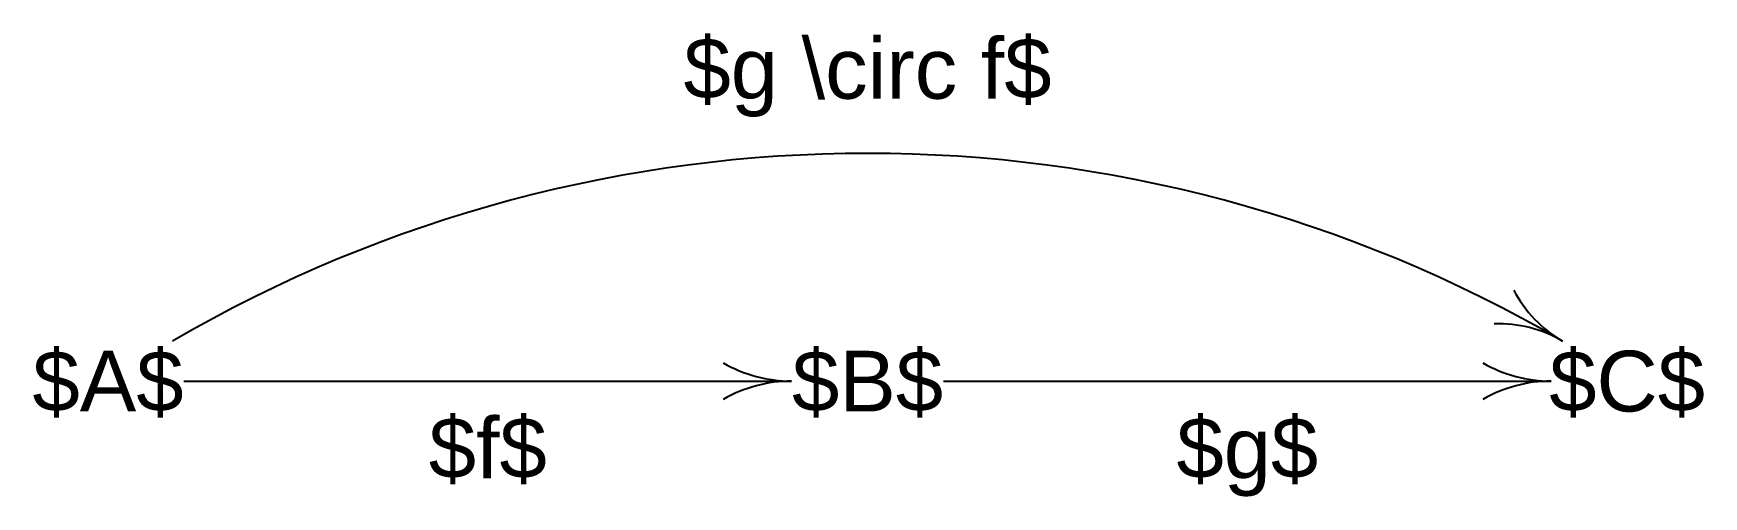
# Model space of a CAD drawing. Header units: inches. Extents: x 475 to 1025, y 462 to 615.
import ezdxf
from ezdxf.enums import TextEntityAlignment as Align

# ---------------------------------------------------------------- set-up
doc = ezdxf.new("R2010")
doc.units = ezdxf.units.IN
doc.header["$MEASUREMENT"] = 0
doc.styles.get("Standard").update_dxf_attribs({"font": 'arial.ttf'})

msp = doc.modelspace()

# ---------------------------------------------------------------- linework, layer by layer
for p, q in [((525, 500), (725, 500)), ((775, 500), (975, 500))]:
    msp.add_line(p, q)
for centre, radius, start, end in [((750, 120.83), 454.17, 59.7558, 120.2442), ((1000, 549.61), 42.17, 207.7431, 239.7558), ((957.52, 476.75), 42.17, 59.7558, 91.7685), ((725, 545), 45, 240, 270), ((975, 545), 45, 240, 270), ((725, 455), 45, 90, 120), ((975, 455), 45, 90, 120)]:
    msp.add_arc(centre, radius, start, end)

# ---------------------------------------------------------------- texts
msp.add_text('$g \\circ f$', height=20).set_placement((750, 587), align=Align.BOTTOM_CENTER)
for s, p in [('$A$', (500, 500)), ('$B$', (750, 500)), ('$C$', (1000, 500))]:
    msp.add_text(s, height=20).set_placement(p, align=Align.MIDDLE_CENTER)
for s, p in [('$f$', (625, 488)), ('$g$', (875, 488))]:
    msp.add_text(s, height=20).set_placement(p, align=Align.TOP_CENTER)

doc.saveas('drawing.dxf')
